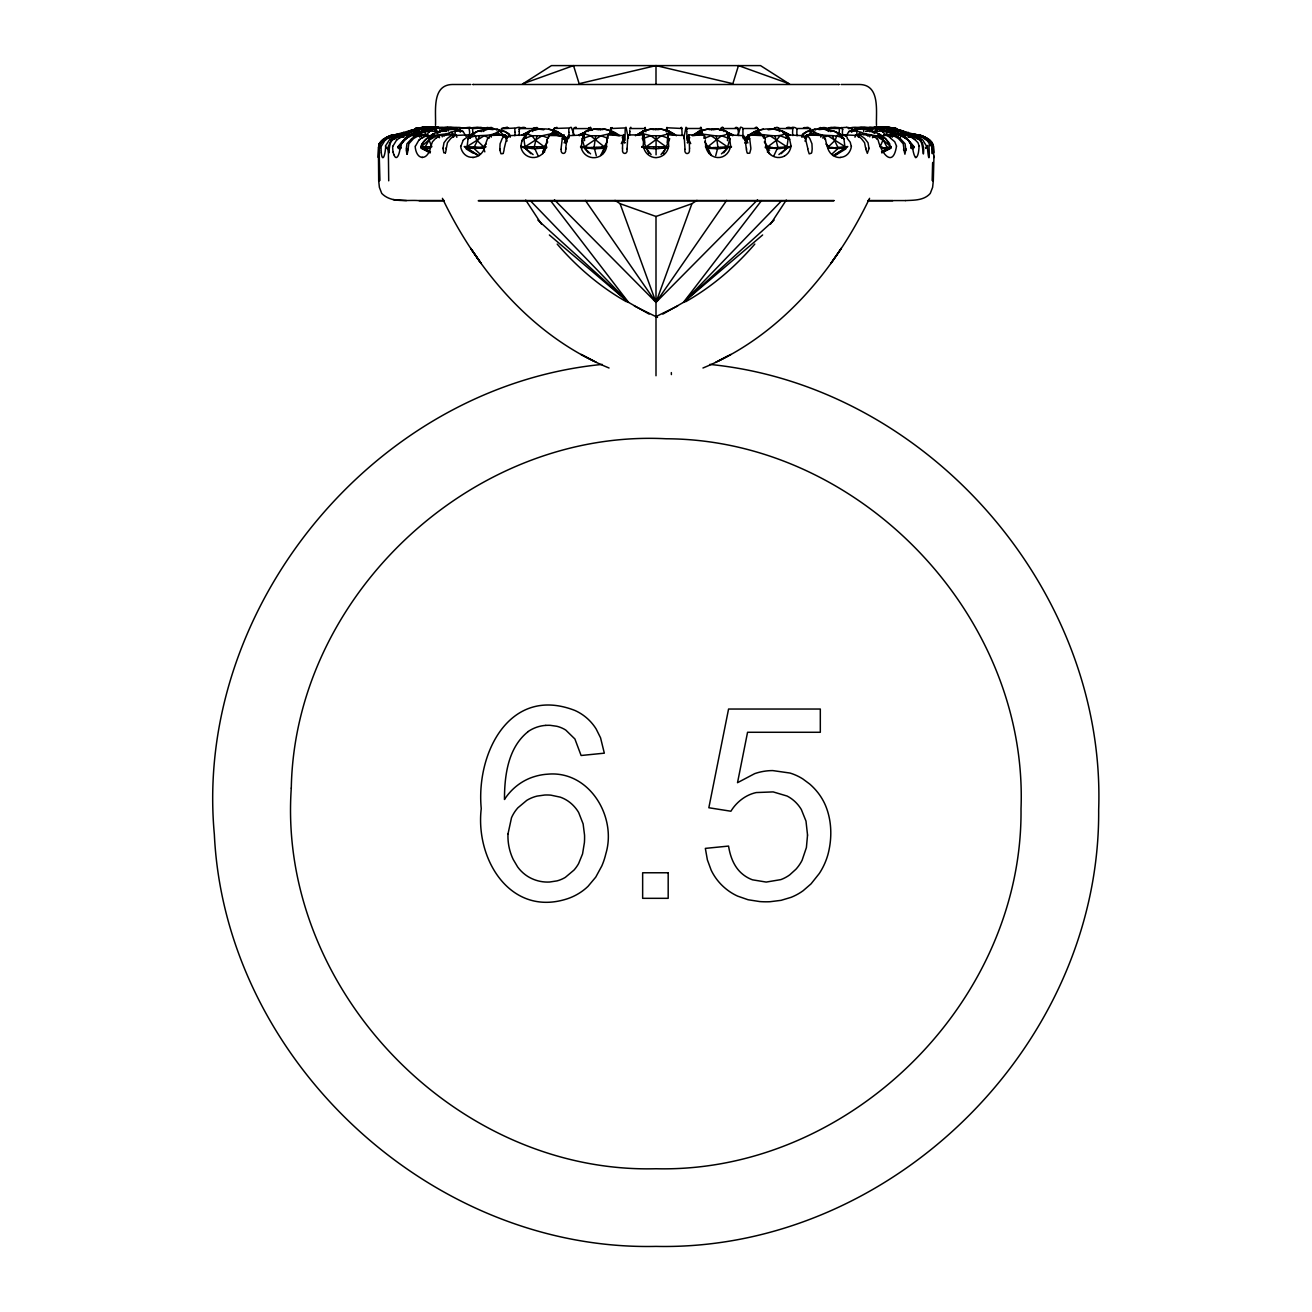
<?xml version="1.0" encoding="UTF-8"?>
<svg xmlns="http://www.w3.org/2000/svg" width="1312" height="1312" viewBox="0 0 1312 1312"><rect width="100%" height="100%" fill="white"/><g stroke="black" fill="none" stroke-linecap="round" stroke-linejoin="round"><path stroke-width="1.5" d="M443.095 147.862L443.981 142.746L447.113 138.695A36.67 25.764 -89.9 0 1 449.967 136.546L450.442 136.218A62.008 43.575 -89.9 0 1 451.672 135.48L452.919 134.775L453.591 137.202M532.754 131.528L532.705 128.609L534.164 127.789M418.298 200.572C406.113 199.736 391.255 203.196 381.743 193.422L379.381 187.321L378.692 180.826L378.381 147.731M643.93 146.796L668.316 146.796L668.316 147.666L656.148 148.781L646.242 148.272L641.748 146.55M648.833 153.504L642.454 138.711L643.29 131.02C654.229 127.231 667.25 128.166 676.402 135.743M648.636 148.174L648.636 147.305M653.622 148.436L653.622 147.567M658.657 148.436L658.673 147.567M663.642 148.174L663.642 147.305M663.282 153.504L669.71 138.711M686.816 131.479L686.996 140.236M688.488 138.793L690.686 143.631L688.21 140.974L689.718 137.563M379.512 149.88L379.299 153.881L379.168 149.896M685.028 149.371A30.963 29.504 80.8 0 1 684.946 148.158L684.339 138.695A37.343 2.755 -89.9 0 0 684.011 136.399A59.975 4.428 -89.9 0 0 683.864 135.513L668.021 134.841L667.136 142.811M388.352 149.306C389.467 162.327 387.712 136.891 395.027 138.695M430.27 152.766L421.496 148.272C418.922 145.222 426.679 138.154 430.943 135.743L446.67 133.791L455.133 135.12L455.182 131.02L457.183 129.052L460.299 130.036C446.654 127.871 430.008 131.61 422.152 143.976M623.512 138.793L621.314 143.631L623.79 140.974L622.282 137.563M686.832 129.298L686.619 127.969A44.788 3.28 89.9 0 0 685.963 127.33L684.175 136.235M932.684 162.442L932.455 180.826L932.684 163.131M644.897 127.74L644.635 131.479M656.066 154.832L656.082 135.743M406.294 148.83L406.95 143.795L411.574 138.695A34.538 31.422 -89.8 0 1 414.444 136.956L415.888 136.218A59.745 54.366 -89.9 0 1 416.97 135.694L419.069 135.612M588.071 131.495L589.006 127.74M680.912 127.871L681.158 127.395A44.756 3.296 -89.9 0 1 681.797 128.002L682.01 132.315A9.774 0.984 89.4 0 0 682.158 135.284M723.076 127.789L723.929 131.495M905.723 150.158L904.919 154.209L904.001 150.191M705.036 137.711A48.298 7.15 -84.4 0 0 704.462 135.267L688.538 134.808L688.423 138.318M828.43 131.462L828.61 128.478L825.953 127.789A56.678 35.408 -76.5 0 0 824.067 127.559A33.604 21.041 -82.9 0 0 820.508 128.1M933.931 157.555L933.308 180.826L932.619 187.321L930.257 193.422C923.976 200.588 913.988 200.162 905.362 200.572M851.176 146.124L850.258 142.221L847.158 138.318M388.368 148.125L389.664 142.746L394.026 138.695M689.505 148.158L689.144 138.695A37.326 2.722 89.9 0 0 688.816 136.382A60.024 4.379 89.9 0 0 688.669 135.513L688.57 134.988M882.697 132.217C880.45 126.854 890.323 129.002 883.124 127.92A44.034 43.05 -89.7 0 0 875.58 127.313M435.502 125.345C436.142 111.717 431.484 84.936 452.312 84.493L470.828 84.493M379.217 148.207L379.824 144.927L379.562 148.617M743.199 129.347L742.559 127.986A44.51 9.266 89.9 0 0 740.444 127.362M727.455 140.663L728.012 134.874L743.74 135.71A40.721 8.495 -89.9 0 1 744.986 138.678M868.872 148.896L867.347 153.373L865.658 148.896M896.506 146.124C892.931 169.199 880.762 152.225 878.171 140.089A19.286 15.154 -81 0 0 877.138 138.941M627.152 148.108L627.644 138.695M688.21 140.974L688.242 139.548M688.439 141.958L688.505 140.466M688.997 137.858L688.456 139.662M688.964 142.319L688.997 141.45M701.018 127.789L701.494 129.347M701.395 131.495L701.477 129.494M708.824 153.504L707.857 146.764L704.872 141.926M710.3 148.174L710.333 147.305L705.413 146.796L707.791 148.272L717.861 148.781L731.44 147.206M712.826 148.223L710.333 147.305M715.368 148.436L715.401 147.567L731.456 146.55M720.354 148.436L720.386 147.567M725.126 148.174L725.159 147.305M723.634 152.848L727.34 148.272L729.8 138.711L726.176 131.02C714.925 127.461 701.674 127.936 692.277 135.743M729.472 147.666L729.505 146.796M735.278 127.871L735.95 127.395A45.92 9.578 -89.9 0 1 737.754 127.986L738.426 132.315A9.774 2.312 89.4 0 0 738.64 135.497M757.696 132.233L757.893 129.15M777.868 127.789L779.312 128.51L779.262 131.512M876.547 132.282L877.023 128.51L872.3 127.74A55.563 52.152 77.2 0 0 869.889 127.412M565.718 148.092L566.997 138.695M655.869 130.036L655.918 129.052M767.504 152.34L767.815 146.764L764.289 141.926M379.266 146.944L381.644 141.762L385.367 138.695A36.949 36.851 88.9 0 1 389.484 136.514M869.889 131.889L870.315 128.51L867.38 127.986A62.271 56.744 -89.8 0 0 862.886 127.428A31.832 29.012 -89.8 0 0 859.13 127.395L856.178 127.871M408.098 148.846L408.819 143.795L413.428 138.695A34.916 31.783 89.8 0 1 416.412 136.907L417.741 136.218A59.712 54.35 89.9 0 1 418.84 135.694L428.106 135.612M810.144 132.168L810.357 129.773M566.735 138.793L564.111 142.877L565.931 141.958L566.735 138.793L563.291 135.644M886.108 131.889L886.551 128.543M894.882 131.889L895.325 128.51L884.731 127.395M378.528 147.698L378.824 144.91M625.004 140.236L625.168 129.248M851.75 132.233L852.21 128.494L848.438 127.74M378.086 157.342L379.02 144.336M704.232 134.923L703.954 138.268M415.527 146.009L418.889 140.089M446.424 147.846L447.425 142.746L450.541 138.695A36.638 25.781 89.9 0 1 453.394 136.546L453.87 136.218A61.91 43.542 89.9 0 1 455.1 135.48L469.614 134.808L470.401 138.252M408.032 150.191L407.179 154.209M863.542 131.38L863.87 128.494L870.315 128.51M748.037 134.906L763.535 135.694M745.265 138.793L747.889 142.877L746.069 141.958L745.265 138.793L748.709 135.644M745.249 140.204L745.478 137.858C757.418 126.624 776.72 126.149 790.054 135.103L785.265 133.791L782.526 131.02L773.424 129.052L768.209 129.79M745.544 140.974L745.61 140.105M745.2 139.662L745.905 137.563M746.069 141.958L746.167 140.466L748.873 138.318L746.167 140.466M745.839 138.416L746.594 137.088M746.872 142.319L746.938 141.45M747.528 136.448L746.544 137.744M747.988 135.53L747.725 138.318M756.942 127.789L757.926 128.724M765.224 147.666L770.259 148.174L770.308 147.305L765.29 146.796M770.259 148.174L790.513 146.55M790.464 147.206L777.737 148.781L775.359 147.567M780.164 148.436L780.23 147.567M784.691 148.174L784.756 147.305M781.165 153.684L786.757 148.272L788.168 138.711L785.265 133.791C772.424 139.794 758.041 129.412 745.478 137.858M788.709 147.666L788.774 146.796M797.171 129.298L795.843 127.936A41.886 17.04 89.9 0 0 792.268 127.33L790.529 128.166M392.928 146.14L396.585 140.105M791.07 146.124L789.726 139.728M398.668 148.436L398.012 146.764L407.606 135.743L431.107 129.052L434.026 129.052L437.962 131.512L429.221 131.02L407.606 135.743L398.012 146.764L399.34 148.781L401.095 148.223M792.891 135.579A9.774 4.198 89.4 0 1 792.579 132.315L792.792 128.51L791.497 127.986A60.27 24.534 -89.9 0 0 789.545 127.428A32.423 13.202 -89.9 0 0 787.823 127.395L786.495 127.871M792.776 128.609L779.312 128.51M406.654 135.103L406.884 132.397L420.07 129.052L424.465 131.512C421.267 131.38 394.994 132.381 396.24 136.907M446.359 148.879L445.522 152.782M786.446 135.677L786.528 134.841L803.026 135.694A59.762 24.338 -89.9 0 1 803.518 136.218L804.174 136.973A34.44 14.022 -89.9 0 1 805.453 138.695L807.88 148.814M786.396 136.169L786.15 138.285M627.07 149.289C628.022 154.816 621.544 154.865 622.544 149.273A30.783 30.438 71.2 0 1 622.544 148.092M565.636 149.273C566.62 154.849 560.208 154.832 561.175 149.289M381.398 146.124L385.121 140.105M730.604 146.124L729.866 139.728M606.882 139.728L606.341 146.124M889.831 131.495L890.29 128.478L885.83 127.789A56.514 55.481 80.5 0 0 882.763 127.428L882.172 127.412A31.357 30.816 -87.9 0 0 877.4 127.428L875.12 127.854M763.076 134.956L762.846 136.842M622.856 138.695L622.478 148.092M668.644 146.124L668.415 138.695M810.406 129.347L808.34 127.74M842.796 129.298L840.779 127.969A69.52 48.872 89.9 0 0 838.614 127.576L834.957 127.362A25.715 18.073 89.9 0 0 834.432 127.395L832.152 127.871M385.351 146.124L389.516 139.728A20.27 19.926 71.2 0 1 390.96 138.711L392.157 137.973A48.56 47.822 57.1 0 1 397.306 135.497L399.028 134.792L399.832 136.891M893.308 130.724C892.176 127.543 898.13 128.674 893.685 128.166M546.054 146.124L546.956 139.728M606.997 138.695L607.062 138.236A44.428 6.478 84.5 0 1 607.554 135.956L607.784 134.956L623.446 135.612M802.173 134.906L802.075 135.612A19.926 8.43 89.6 0 1 801.944 137.366M822.001 135.513L806.618 134.874L806.011 138.318A9.807 4.215 89.5 0 1 804.961 141.122M896.44 129.904L896.621 128.92M400.193 146.124L404.194 139.728A20.27 19.204 77.7 0 1 405.588 138.728M802.649 133.988C814.293 126.198 830.316 127.953 841.812 135.103L839.27 133.791L836.744 135.743L835.252 140.187L828.446 146.764L828.233 148.272L830.742 148.174L825.904 144.074M830.742 148.174L847.782 146.55L833.087 155.62M833.169 148.223L835.596 147.567M828.741 127.871L831.037 127.395A25.666 18.056 -89.9 0 1 831.546 127.362L835.842 127.69A73.013 51.348 -89.9 0 1 837.368 127.969L839.5 128.478L839.155 132.315A9.725 7.068 89.6 0 0 839.565 135.628M835.465 148.436L839.762 148.436L839.877 147.567M839.762 148.436L841.812 147.567M841.714 148.223L843.616 147.305M835.137 154.914L845.026 148.272L843.96 138.711L839.27 133.791L833.924 131.02L830.07 131.512M846.486 147.666L846.601 146.796M895.473 130.2L895.768 128.576M476.846 154.914L466.974 148.272L468.04 138.711C477.47 126.608 497.084 126.247 509.351 133.988M484.866 146.026L487.752 137.99M666.381 130.331L666.758 127.494M872.021 129.347L877.023 128.51M865.576 147.862L864.592 142.746L861.459 138.695A36.67 25.797 -89.9 0 0 858.606 136.53L858.13 136.218A62.156 43.722 -89.9 0 0 856.9 135.464L842.402 134.775L841.615 138.252M623.43 134.939L623.266 135.89A39.524 2.936 -89.9 0 0 622.856 138.629M643.798 134.89L628.235 134.939L628.054 135.89A39.639 2.985 89.9 0 0 627.644 138.662M595.697 135.743L594.074 147.288L596.304 155.685M890.176 129.035L884.091 127.92A43.952 42.984 89.7 0 0 874.612 127.362A30.143 29.471 86.2 0 0 870.233 127.461L868.134 127.854M895.752 128.674L895.62 129.298A19.992 19.959 85.5 0 0 895.325 131.479M603.176 153.504L604.143 146.764L607.128 141.926M887.732 128.494L887.404 129.298A19.992 19.631 88.7 0 0 887.158 130.626M666.332 130.577L666.07 131.708M881.73 152.766L890.504 148.272C893.603 144.533 884.764 149.502 882.041 147.305L881.844 148.174L886.732 148.781L890.504 148.272L890.946 146.911M885.338 148.436L885.534 147.567M888.076 148.436L888.273 147.567M889.979 148.174L890.176 147.305M890.946 147.666L891.242 146.55M821 136.005L820.722 137.12M855.637 134.759L854.965 137.202M582.085 140.105L581.478 146.14M907.625 135.103L908.33 132.397M910.741 146.796L911.889 146.911L911.135 145.288M911.922 148.436L913.988 146.764L904.394 135.743L880.893 129.052L877.974 129.052L874.038 131.512L882.779 131.02L904.394 135.743L913.988 146.764L912.66 148.781L910.905 148.223M913.332 148.436L912.102 146.042M912.66 148.781L913.054 147.288L908.33 140.187L902.935 135.743M913.316 147.666L913.988 146.764M913.595 148.272L914.038 147.305M542.873 153.668L544.185 146.764L547.711 141.926M925.96 147.567L925.731 148.436L925.796 147.288M882.205 139.482L884.14 134.841L893.177 135.694A59.663 54.366 -89.9 0 1 894.276 136.218L895.62 136.907A34.883 31.783 -89.8 0 1 898.589 138.695L903.214 143.795L903.919 148.846M737.967 134.808L740.444 127.494M891.307 134.923L891.094 135.612A21.271 19.532 89.1 0 1 890.536 137.235M562.274 138.695L561.126 148.108A30.635 30.586 29.5 0 0 561.192 149.289M715.696 155.685L717.926 147.288L716.303 135.743M858.376 137.202L859.048 134.759L860.311 135.464A62.041 43.608 89.9 0 1 861.541 136.218L862.033 136.53A36.654 25.764 89.9 0 1 864.887 138.678L868.019 142.746L868.888 147.846M720.091 130.331L721.469 127.494M917.072 138.662A42.591 41.656 -89.7 0 0 910.758 135.546L908.822 135.612A19.975 19.614 88.2 0 1 908.216 137.219M909.167 137.202L910.085 134.824L915.022 135.694A46.576 45.854 -55.7 0 1 919.827 138.039L920.876 138.695A19.762 19.45 -64.1 0 1 922.812 140.072L926.485 146.124M922.582 136.35A60.204 59.991 75.4 0 0 920.532 135.48L916.58 134.726L915.76 136.907M910.036 134.972L911.758 135.497M918.302 134.874L919.679 135.284L918.941 136.874M919.138 135.038L920.089 135.3L919.122 135.202M537.002 135.743L534.148 147.288L538.084 155.685M912.922 134.939L912.168 136.891M916.465 135.054L895.998 129.052L903.246 131.02L906.166 133.742M869.708 136.842L870.381 134.792L863.066 134.775M919.581 135.218L921.746 135.694A46.002 45.756 0.5 0 1 926.813 138.154L927.83 138.695A17.187 17.122 88.3 0 1 931.323 141.532A11.332 11.316 -65.1 0 1 931.897 142.221L932.258 142.729M697 200.375L691.932 203.672L656 302.35L554.451 199.867M918.023 135.612L918.039 135.612A19.992 19.959 84 0 1 917.744 136.432M918.466 135.612L917.81 137.202M898.113 136.907L898.884 134.874L900.819 135.694A45.92 43.755 -63.7 0 1 905.608 138.137L906.412 138.695M892.357 137.202L893.177 134.89L895.03 135.71A59.729 54.415 89.9 0 1 896.112 136.218L897.572 136.956A34.506 31.422 89.8 0 1 900.442 138.695L905.067 143.795L905.723 148.814M416.15 135.103L417.282 132.397M588.366 152.848L584.66 148.272L582.2 138.711L585.824 131.02C597.075 127.461 610.326 127.936 619.723 135.743M522.061 140.105L520.88 146.124M378.873 144.336L382.694 139.728A20.27 20.221 24.8 0 1 384.17 138.695L385.088 138.219A46.018 45.772 -0.4 0 1 390.254 135.726L393.075 134.775M583.578 135.89L584.004 134.939L568.227 135.694A40.803 8.561 89.9 0 0 566.981 138.662M904.542 137.547L905.592 134.808L907.264 135.497A48.068 45.953 63.2 0 1 912.578 137.94M398.29 148.223L401.259 146.796M503.3 153.242L504.054 150.093A26.88 22.271 -85.3 0 0 504.136 148.797L506.596 138.695A34.391 13.973 89.9 0 1 507.859 136.973L508.515 136.218A59.844 24.305 89.9 0 1 509.007 135.694L525.44 134.857L525.817 138.301M869.577 198.309C834.76 270.895 778.82 336.971 702.953 368M421.054 146.911L421.496 148.272L430.008 152.618M600.634 155.472L604.209 148.272L606.587 146.796L589.186 147.567L580.544 146.55M548.514 135.513L564.012 135.612M379.119 143.779L380.89 141.319M563.963 134.956L563.52 135.694A40.934 8.561 -89.9 0 0 562.274 138.646M773.916 155.685L777.852 147.288L774.998 135.743M586.234 131.512L578.641 135.103L584.266 133.791L590.515 135.743L600.88 135.743L609.309 133.791L610.867 131.02L618.706 135.644L615.312 135.202M773.162 129.33L774.998 127.494M379.922 143.795L384.99 138.695A36.096 35.998 -89 0 1 388.811 136.645M380.677 143.795L382.054 141.762M530.835 153.684L525.243 148.272L523.832 138.711L529.474 131.02C540.052 128.068 552.746 127.346 561.766 134.611M846.027 136.268L848.88 131.512C862.624 125.23 881.484 131.725 889.848 143.976M386.056 147.567L386.269 148.436L386.204 147.288M610.588 131.495L611.08 127.69M901.426 132.397L899.72 135.103L896.408 131.02L890.405 129.052L887.535 131.512C889.47 127.051 925.075 140.548 913.25 133.791L909.364 134.677M786.282 200.08L770.521 224.106M409.065 135.743L397.962 147.305M479.716 135.743L474.157 147.288L474.37 148.781L480.176 154.16M726.684 200.359L656 302.35L585.316 200.359M496.379 130.036L497.084 129.052L499.61 131.02L506.76 138.334L496.936 132.397C488.031 137.826 476.83 133.184 468.04 138.711M899.31 138.711L901.475 135.743L908.33 140.187M445.375 153.012L443.817 152.782L443.112 148.896M662.872 314.093L683.503 302.35L761.485 200.638M380.923 142.746L382.546 140.86M463.251 140.105L460.938 146.124M524.767 135.694L525.44 134.857M661.002 154.57L666.02 148.272M725.766 131.512L733.359 135.103L727.734 133.791C717.205 139.4 705.938 131.823 695.262 135.12L701.133 131.02L707.365 129.052L710.087 129.708M503.07 153.602L500.971 153.75L499.938 150.158M754.81 244.081C735.13 266.959 711.858 286.902 685.536 301.776M887.65 132.397L885.108 135.103L881.123 136.022M478.913 155.62L464.218 146.55L481.127 147.305L483.554 146.764L486.096 144.074M762.633 234.963L683.503 302.35L781.722 200.638M877.794 135.12L879.073 133.791L885.764 138.711L890.848 146.764L878.22 135.743M523.832 138.711L531.95 135.743L542.053 135.743L551.138 133.791L553.877 131.02L557.19 131.512L566.522 137.858L566.751 140.204M757.549 199.867L656 302.35L620.068 203.672L615 200.375M816.999 129.33L820.476 127.494M505.53 135.612L504.579 135.694A59.811 24.256 -89.9 0 0 504.07 136.218L503.464 136.924A34.768 14.088 -89.9 0 0 502.152 138.678L500.085 143.795L499.856 148.83M721.436 153.865L727.34 148.272M405.834 133.742L408.754 131.02L415.953 129.052L391.484 135.743L398.75 133.791L402.636 134.677M433.78 135.743L421.152 146.764L431.878 146.764L429.057 140.187L432.927 133.791L434.206 135.12M397.388 135.743L391.058 140.187L398.602 133.791L402.44 134.677M831.824 154.16L837.63 148.781L837.843 147.288L832.284 135.743M381.464 140.892L382.366 140.105A19.713 19.664 10 0 1 384.334 138.711M490.032 135.497L505.432 134.857M683.503 302.35L774.113 220.121M711.465 130.036L712.547 129.052M382.924 140.86L385.728 138.695M443.833 136.251C448.835 131.446 456.494 130.446 463.12 131.512L465.973 136.268M574.049 134.824L571.343 127.395A45.658 9.545 -89.9 0 0 569.539 127.969L554.074 128.494L554.336 133.004M802.354 135.316L806.929 131.512L812.39 131.02L814.916 129.052L815.621 130.036M554.074 128.494L555.074 127.789M391.058 140.187L396.634 135.743M435.699 138.318L432.484 141.762L430.877 146.124A13.94 7.478 -85.1 0 1 422.546 157.276M778.902 154.57L786.757 148.272M528.162 731.588C508.006 747.578 504.48 775.425 504.464 799.5C511.434 788.594 522.225 780.181 534.689 776.524A55.465 55.465 0 0 1 547.727 774.178C589.104 770.308 617.05 816.523 605.865 853.669A72.029 72.029 0 0 1 601.847 865.887L595.763 877.105L588.022 886.354A53.694 53.694 0 0 1 578.641 893.554A55.334 55.334 0 0 1 567.932 898.589C510.827 917.678 475.157 859.737 481.242 808.602C475.846 752.645 510.188 685.11 575.033 710.514A48.216 48.216 0 0 1 596.189 729.046L600.552 737.803L604.324 753.17L581.101 755.499L574.902 738.984L565.751 730.062A30.225 30.225 0 0 0 556.895 726.29L550.286 725.339A39.18 39.18 0 0 0 545.759 725.405M407.966 134.086L411.902 131.02L417.052 131.315M398.012 146.764L400.865 145.288M383.481 140.04L384.432 139.318M767.815 146.764L776.524 140.187L780.05 135.743L788.168 138.711M416.757 135.759L419.479 133.791L430.877 136.022M420.217 139.023L421.759 137.973M707.857 146.764L721.485 135.743L729.8 138.711M401.292 136.743L405.556 133.791L410.59 134.775M417.659 134.086L422.152 131.02L427.089 131.315M872.447 137.711L875.383 135.743L881.057 135.743L887.076 147.288L886.732 148.781L881.533 151.798M750.234 134.611L754.81 131.512L763.338 129.052M405.096 138.711L412.411 133.791M405.572 138.695L406.408 138.154A45.936 43.755 66.6 0 1 411.181 135.71L418.84 134.923M398.897 135.759L406.884 132.397M646.242 146.764L661.314 135.743L668.71 133.791L675.27 135.12L668.644 131.02L668.71 133.791M468.564 135.497L469.647 134.906M466.744 146.764L484.161 135.743L489.442 137.973M403.67 140.187L410.525 135.743M860.508 129.052L851.701 130.036L854.817 129.052L856.818 131.02L856.851 135.103L861.066 132.397M584.594 146.764L600.88 135.743L607.472 138.121M522.34 84.181L551.483 65.6L760.517 65.6L789.66 84.181M521.487 146.55L525.144 146.764L542.053 135.743L548.465 138.121M668.021 138.121L661.314 135.743L650.834 135.743L643.356 133.791L636.714 135.12L643.29 131.02L635.434 135.743M835.531 155.21L845.863 148.896M387.909 138.416L388.516 138.055A50.791 49.971 -56 0 1 394.059 135.3L401.866 133.791L405.047 134.677M525.718 134.693L529.212 132.578M579.248 135.743L584.496 132.578M399.356 138.17L398.504 138.695A19.778 19.106 -68.1 0 0 396.65 140.171M803.42 128.002L804.633 127.494M882.008 151.667L888.814 147.764M437.109 133.48L441.439 131.02L446.621 131.397M546.71 146.796L544.185 146.764L535.476 140.187L531.95 135.743L526.735 133.791L521.946 135.12L529.474 131.02L538.576 129.052L543.791 129.79M475.403 132.397L470.172 135.12L478.076 131.02L481.93 131.512M496.936 132.397L499.61 131.02L505.071 131.512L509.646 135.316M718.5 360.882L728.127 355.896M715.63 362.325L730.948 354.437M881.992 152.618L890.504 148.272M452.919 134.775L440.553 135.284A48.888 39.491 72.3 0 0 435.961 138.334M677.615 306.008L656 316.569L656 375.757M388.811 136.628L389.779 136.35A60.303 60.155 89.1 0 1 391.862 135.464M426.384 135.513L427.909 134.939M843.96 138.711C835.17 133.184 823.969 137.826 815.064 132.397L803.206 136.76M501.528 128.756L516.059 127.986A62.369 25.289 -89.9 0 1 518.043 127.428A31.947 12.956 -89.9 0 1 519.716 127.395L521.454 128.166M519.29 129.347L520.503 127.986M521.963 135.103L528.113 132.397M400.865 135.694L405.949 134.841M578.641 135.103L585.054 132.397M822.558 137.973L827.839 135.743L845.256 146.764M391.238 135.694L392.075 135.53M389.418 136.35A60.204 60.04 -89.2 0 1 391.468 135.48L395.47 134.841L393.403 135.694A46.51 45.805 -56.8 0 0 388.5 138.039L387.073 138.695A19.762 19.516 -60.5 0 0 385.154 140.138M759.484 132.397L752.94 135.103L758.123 131.02L760.862 133.791M636.73 135.103L643.323 132.397M391.648 135.53L392.468 135.366M695.278 135.103L701.904 132.397L702.691 133.791M434.026 129.052L429.221 131.02L426.908 135.103L424.35 132.397M391.058 135.366L393.026 134.89M501.496 128.543L503.66 127.74M483.488 130.905L488.162 129.052L493.082 129.642M392.583 135.677L393.239 134.775M393.698 134.759L391.911 135.3L395.338 134.726M763.535 138.121L769.947 135.743L786.856 146.764M523.094 83.689L573.524 65.6L579.15 83.689L656 65.6L732.85 83.689L738.476 65.6L788.906 83.689M704.528 138.121L711.12 135.743L727.406 146.764M582.2 138.711L590.515 135.743L604.143 146.764M620.068 203.672L656 216.464L691.932 203.672M642.454 138.711L650.834 135.743L666.02 146.764M421.595 129.052L415.592 131.02L412.28 135.103L410.574 132.397M589.449 130.528L594.27 129.052L598.977 129.79M472.828 132.315L472.5 128.592L486.326 127.74A55.596 34.702 79.2 0 1 487.867 127.444L488.064 127.461M642.29 131.512L650.67 129.052L654.147 129.708M840.303 127.854L841.992 127.494M906.953 134.677L910.134 133.791L916.137 135.743L920.942 140.187L914.612 135.743M472.484 128.543L474.632 127.969A73.095 51.414 89.9 0 1 476.174 127.69L480.454 127.362A25.732 18.089 89.9 0 1 480.996 127.395L484.013 128.166M460.233 132.233L459.758 128.478L471.205 127.969A69.454 48.839 -89.9 0 1 473.37 127.576L477.027 127.362A25.666 18.04 -89.9 0 1 477.552 127.395L479.831 127.871M429.959 147.305L430.156 148.174L425.268 148.781L421.496 148.272M521.536 147.206L534.263 148.781L546.776 147.666M601.913 129.708L604.635 129.052L610.867 131.02L616.738 135.103L609.309 133.791M862.394 127.854L864.428 127.494A32.784 30.832 -78.7 0 1 869.577 127.477L869.889 127.477M909.56 134.677L913.398 133.791L920.516 135.743L913.25 133.791M459.872 128.478L463.136 127.789M857.999 127.871L860.967 127.395A44.559 40.59 89.9 0 1 869.2 128.084M878.302 127.854L879.22 127.74M895.161 128.232L891.684 127.74A55.924 55.826 49.7 0 0 889.175 127.461L888.306 127.412A31.865 31.767 -34.5 0 0 883.337 127.494L881.188 127.854A17.302 17.236 -31.5 0 1 884.731 127.461M525.144 146.764L544.185 146.764M871.545 127.871L875.744 127.461A56.76 55.432 -72.3 0 1 878.728 127.756L883.124 128.494M872.513 127.871L874.612 127.494M879.86 127.871L882.73 127.494A57.564 56.432 73.7 0 1 886.436 127.904M880.221 127.871L881.648 127.641M442.013 131.479A19.975 18.024 89.4 0 0 441.75 129.363L452.82 127.69A55.793 49.512 70.9 0 1 454.329 127.477L456.002 127.395M435.469 132.282L434.994 128.625L442.751 127.986A60.188 54.776 -89.8 0 1 447.146 127.428A32.341 29.422 -89.8 0 1 451 127.395L453.952 127.871M441.701 128.56L444.604 127.986M901.41 134.775L906.444 133.791L910.708 136.743M434.994 128.625L439.7 127.74A55.563 51.988 -74 0 1 442.111 127.526L442.406 127.444A32.767 30.865 -84.6 0 1 447.572 127.412M878.827 127.74L879.762 127.641M422.169 128.478L427.942 127.92A45.428 44.395 -89.7 0 1 436.338 127.313L439.52 127.871M425.826 131.479A19.992 19.45 88.9 0 0 425.547 129.363L428.942 127.92A45.149 44.149 89.7 0 1 436.371 127.313M425.449 128.56L433.272 127.789A56.744 55.416 72.3 0 1 436.256 127.428L437.814 127.379M657.64 129.708L661.166 129.052L669.53 131.512M417.085 131.479A19.992 19.893 87.3 0 0 416.806 129.363L420.316 127.74A55.908 55.809 -49.9 0 1 422.825 127.461L423.694 127.412A31.849 31.767 34.6 0 1 428.663 127.494M417.052 128.314L419.561 127.969A44.149 44.034 -89 0 1 428.171 127.33L430.008 127.494M429.582 127.362A43.821 43.69 -89.1 0 0 419.938 128.002L417.068 128.445M418.315 128.166L415.478 128.494L418.528 127.986M696.688 135.202L693.294 135.644L698.82 131.512L701.133 131.02L701.904 132.397M484.817 151.864L483.767 148.272L466.974 148.272M851.701 130.036L857.671 129.052M418.528 128.117L419.414 128.051M856.867 135.12L865.33 133.791L875.383 135.743L882.943 140.187L880.122 146.764L882.041 147.305M417.954 128.051L415.297 128.494L415.674 130.692M713.023 129.79L717.73 129.052L722.551 130.528M879.368 127.641L880.286 127.559M817.737 133.791L809.061 135.12L805.224 138.318L812.39 131.02L815.064 132.397M418.397 127.969L420.332 127.92A45.313 45.198 89.1 0 1 428.909 127.33M879.434 129.052L876.022 129.544L880.893 129.052M604.209 148.272L594.139 148.781L580.56 147.206M879.893 127.559L880.828 127.494A31.39 31.144 61.4 0 1 885.748 127.461L886.043 127.461A56.629 56.252 -63.4 0 1 889.126 127.805L890.848 127.969M888.044 129.544C897.047 129.101 906.969 131.84 914.579 136.743M818.918 129.642L823.838 129.052L828.512 130.905M602.175 364.408C375.068 386.614 193.307 607.308 214.348 834.432C224.992 1059.637 430.598 1251.418 656 1246.4C891.192 1251.451 1100.456 1045.074 1098.669 809.832C1106.278 590.761 928.043 386.187 709.808 364.408M881.992 127.494L883.829 127.395A44.149 44.001 75.4 0 1 892.39 127.986L894.702 128.445M865.379 131.397L870.561 131.02L874.891 133.48M416.658 128.51L422.874 127.789A56.613 56.236 63.3 0 1 425.974 127.477L426.548 127.428M848.88 131.512L856.818 131.02L865.33 133.791L868.167 136.251M423.694 127.412L422.825 127.477A56.875 56.711 -39.4 0 0 419.758 127.822M425.957 127.428L426.252 127.412A31.39 31.16 -61.5 0 1 431.172 127.494L432.107 127.559M884.911 131.315L889.848 131.02L894.341 134.086M894.948 131.315L900.098 131.02L904.034 134.086M896.194 131.413L903.246 131.02M898.753 134.874L893.374 134.89M425.957 127.395A58.761 58.4 74.9 0 0 421.546 127.904L416.232 128.527L416.691 131.889M911.086 147.567L912.152 147.567M629.94 128.543L644.717 128.527M906.067 134.808L909.101 134.824M712.859 147.567L715.401 147.567M473.435 84.493L838.565 84.493M841.09 84.493L859.688 84.493C880.516 84.936 875.858 111.717 876.498 125.345M473.534 84.493L472.681 84.493M838.466 84.493L839.319 84.493M532.705 128.609L519.224 128.56M610.457 128.56L625.447 127.92A45.904 3.411 -89.9 0 1 626.086 127.33L627.89 136.136M667.119 127.477A56.842 2.673 -86.7 0 0 666.972 127.756L682.06 128.494M686.848 128.494L701.526 128.494M738.525 128.527L723.912 128.527M743.232 128.527L757.942 128.51M797.22 128.51L810.521 128.494M828.61 128.478L839.5 128.478M451.492 129.052L457.183 129.052L463.12 131.512M891.93 129.052L890.405 129.052M418.676 200.523L444.325 200.523M478.601 200.523L834.071 200.523M867.954 200.523L893.193 200.523M893.849 200.572L905.477 200.572M444.309 200.818L419.25 200.802M478.24 200.818L833.76 200.818M867.691 200.818L892.832 200.802M852.078 128.494L848.208 128.478L852.078 127.494A30.11 26.896 89.8 0 1 855.982 127.313L857.638 127.51A57.121 50.61 -68.5 0 1 859.557 127.805L863.87 128.494M588.071 128.56L573.475 128.625L574.262 127.92A44.477 9.332 89.9 0 1 576.296 127.346M399.34 148.781L398.946 147.288L400.914 147.567M472.73 133.791L475.256 135.743L476.748 140.187L483.554 146.764L486.112 146.796M917.383 134.874L916.53 134.857L918.597 135.694A46.494 45.789 56.9 0 1 923.5 138.039L924.534 138.695M401.784 134.841L399.488 134.792M896.555 128.494L895.325 128.281M874.432 127.379L874.694 127.395A45.149 44.149 -89.7 0 1 883.107 127.986M408.754 131.02L415.806 131.413M843.485 148.174L845.026 148.272M882.746 127.461L882.172 127.428A31.914 31.324 -72.3 0 0 877.236 127.51M393.108 199.604L406.49 200.572M772.784 148.223L775.294 148.436M846.486 127.477L846.24 127.461A33.03 25.322 -82.1 0 0 841.992 127.772M770.308 147.305L772.834 147.567M830.857 147.305L833.251 147.567M431.107 129.052L436.076 129.642L432.566 129.052M420.07 129.052L423.956 129.544M447.556 127.494L449.59 127.854M438.421 127.494L440.52 127.871M494.263 133.791L508.794 136.76M431.714 127.559L432.632 127.641M429.057 127.559L431.779 127.871M892.586 128.051L893.472 128.117M890.963 128.051L893.669 128.51L890.504 127.986A58.745 58.4 -74.8 0 0 886.043 127.395M469.926 127.494L471.598 127.854M454.329 129.052L460.299 130.036M869.216 127.986L872.168 128.527M551.138 133.791L566.522 137.858M895.604 128.297L891.668 127.92A45.33 45.198 -89.1 0 0 883.091 127.33M894.882 128.445L892.127 127.986A43.821 43.69 89.1 0 0 882.418 127.362M432.238 127.641L433.173 127.74M436.355 127.74L434.6 127.494A31.34 30.799 87.9 0 0 429.828 127.412L428.516 127.494A31.39 31.357 76.6 0 0 423.694 127.395M435.666 127.641L436.716 127.854M641.748 147.206L643.93 147.666M432.14 127.871L429.254 127.494A56.531 55.498 -80.4 0 0 426.17 127.756L421.71 128.478L422.169 131.495M432.78 127.74L433.698 127.854M455.789 127.871L452.837 127.395A43.985 40.032 89.9 0 0 444.62 128.084M443.948 127.854L441.832 127.494A29.569 28.831 -70.9 0 0 437.814 127.428M507.334 127.494L508.548 128.002M462.3 128.002L459.922 127.494A30.176 26.83 -77.9 0 0 456.002 127.526M911.889 146.911L912.742 147.206M548.662 129.052L553.877 131.02L559.076 135.103L552.516 132.397M916.58 134.726L917.957 135.267A50.791 49.987 55.9 0 1 921.893 137.022M877.974 129.052L882.779 131.02L885.092 135.103L892.521 133.791L895.243 135.759M919.532 135.366L920.352 135.53M610.096 132.397L616.722 135.103M668.677 132.397L675.254 135.103M921.418 135.497L925.452 137.35A34.522 34.342 -0.9 0 1 926.83 138.088M919.925 135.53L920.762 135.694M726.946 132.397L733.359 135.103M884.14 134.841L885.633 135.513M783.887 132.397L790.037 135.103M442.423 198.325C477.24 270.879 533.18 336.971 609.047 368M923.172 136.628L922.205 136.35A60.303 60.106 76.8 0 0 920.122 135.464M566.8 139.662L564.472 136.448M870.561 134.89L872.513 135.89A43.476 35.326 -69.1 0 1 876.219 138.121L877.088 139.023M634.385 306.008L657.525 317.406M525.489 127.871L524.177 127.395A44.657 18.122 89.9 0 0 520.503 128.084M596.37 362.325L581.052 354.437L593.5 360.882M836.597 132.397L841.812 135.103M549.367 234.963L628.497 302.35L649.128 314.093M423.186 147.764L429.992 151.667M912.529 138.055L913.578 138.695M430.467 151.798L425.268 148.781L424.924 147.288L429.057 140.187L436.617 135.743L439.553 137.711M626.464 301.776C600.142 286.902 576.87 266.959 557.19 244.081M782.788 132.578L786.282 134.693M727.504 132.578L732.752 135.743M466.137 148.896L473.025 153.11M927.387 138.514L927.682 138.695A19.713 19.664 -9.9 0 1 929.618 140.105L933.176 144.91L933.931 157.538L933.914 156.062M890.29 137.99L894.718 141.729L896.506 146.026M623.544 139.662L623.003 137.858M450.934 132.397L455.133 135.103M926.256 138.695L930.7 142.746L932.045 148.125M899.589 133.791L906.904 138.711M918.023 138.695L922.385 142.746L923.681 148.125M917.055 138.695C923.943 135.48 922.959 165.132 923.714 149.322M590.548 127.494L591.925 130.331M406.917 154.144L406.294 150.158M926.092 139.777L926.616 140.204A14.088 14.071 -65.1 0 1 928.437 141.958M565.833 140.466L563.127 138.334L565.833 140.466L565.931 141.958M915.366 135.743L920.942 140.187M915.038 139.728L917.957 142.713L919.154 146.124M525.243 148.272L533.098 154.57M932.504 149.552A30.471 4.264 87.2 0 0 932.455 148.24L931.126 142.746L926.682 138.695A36.949 36.834 77 0 0 922.5 136.514M928.568 140.04L929.486 140.86M599.453 129.052L600.535 130.036M537.887 220.121L628.497 302.35L550.515 200.638M908.248 140.105L911.791 146.124M584.66 148.272L590.564 153.865M806.618 134.874L807.454 135.694A59.762 24.288 89.9 0 1 807.946 136.218L808.569 136.924A34.784 14.137 89.9 0 1 809.881 138.695L811.948 143.795L812.177 148.83A26.437 25.797 78.6 0 1 812.062 150.027A17.122 16.285 83.7 0 1 811.948 151.028L811.833 152.028A5.068 4.707 87.4 0 1 811.439 153.176L809.192 153.865L807.995 150.142A27.142 22.501 85.4 0 1 807.7 148.814M495.018 129.33L491.541 127.494A33.128 20.615 -83.6 0 0 488.097 127.969M530.278 200.638L628.497 302.35M644.848 142.811L643.93 134.89L643.257 145.484M928.404 141.975L930.175 145.73M646.242 148.272L651.113 154.57M824.248 137.973L824.953 139.023M471.894 250.067L481.176 263.499L470.664 248.28L479.88 261.662M541.479 224.106L525.718 200.08M931.077 142.746L931.7 143.795M538.888 129.33L537.034 127.494A33.292 10.988 -86.1 0 0 535.181 128.215M748.119 135.054L748.463 135.71A40.738 8.479 89.9 0 1 749.693 138.678M612.196 127.854L612.015 127.559A31.439 3.395 89.1 0 0 611.474 128.51M707.791 148.272L711.366 155.472M825.527 140.089L827.15 146.009M645.209 127.395L645.488 129.38M407.458 137.547L406.458 134.939L404.785 135.513A47.855 45.592 -61.3 0 0 399.504 138.154M403.834 137.202L402.915 134.841M894.718 132.397L895.85 135.103M421.529 137.202L420.726 134.972M413.887 136.907L413.149 134.972M428.745 137.498L428.22 136.005M402.882 137.186A19.975 19.45 88.5 0 1 402.243 135.595L402.194 135.612M442.292 136.842L441.619 134.759M402.128 135.415L399.865 135.677A41.115 40.18 -89.7 0 0 394.01 138.662M749.693 138.695L750.841 148.092A30.635 30.602 9.7 0 1 750.776 149.273L749.742 153.176L747.512 153.307A2.903 2.821 85.2 0 1 747.036 152.569L746.364 149.666M744.986 138.695L746.249 148.092M584.562 140.663L584.053 135.94M767.7 148.272L769.127 153.668M399.898 146.042L400.111 146.911M399.848 147.567L400.078 148.436M398.454 146.796L398.684 147.666M456.543 135.612L456.33 134.792M403.67 132.397L404.375 135.103M645.947 131.676L645.668 130.544M491.328 137.104L491.049 135.972M426.466 147.567L426.662 148.436M423.727 147.567L423.924 148.436M421.824 147.305L422.021 148.174M420.758 146.55L421.054 147.666M424.448 128.494L424.809 130.626M416.281 128.789L416.38 129.347A19.992 19.959 -85.5 0 1 416.593 130.626M765.06 140.105L765.88 146.124M428.893 128.494L429.319 132.217M439.832 128.51L440.258 131.889M418.479 129.232L418.708 130.724M510.237 137.202L509.86 134.956M932.127 144.927L932.324 146.124M932.684 146.124L931.454 142.746L926.994 138.695A36.08 35.965 75.3 0 0 923.172 136.645M448.13 128.494L448.261 129.347M469.073 128.478L469.188 129.347A20.041 14.383 -89.6 0 1 469.548 131.462A10.086 7.036 -89.9 0 1 469.237 135.743M483.554 146.764L483.767 148.272M481.127 147.305L481.258 148.174M476.404 147.567L476.535 148.436M472.123 147.567L472.238 148.436M468.384 147.305L468.515 148.174M465.399 146.796L465.514 147.666M699.493 131.741L699.378 130.593M549.121 136.842L548.875 134.841M501.66 129.757L501.824 131.364M448.327 129.773L448.442 130.987M483.374 128.494L483.554 131.462M668.021 134.939L668.398 138.449M568.85 137.202L568.67 134.972M684.897 149.371C683.913 154.964 690.44 154.964 689.44 149.371A30.98 30.701 -69.2 0 0 689.571 148.158M705.233 140.105L705.708 146.124A13.35 12.972 73.1 0 0 709.907 154.176L710.202 154.521A12.398 12.218 78.4 0 0 722.633 156.751A12.94 12.792 83.1 0 0 730.44 146.173M608.063 138.285L607.784 134.956M905.116 132.397L905.346 135.103M514.78 128.494L514.976 132.315M566.095 137.563L566.161 138.416M566.39 140.105L566.456 140.974M565.062 141.45L565.128 142.319M541.692 147.305L541.741 148.174M536.641 147.567L536.706 148.436M531.77 147.567L531.836 148.436M527.244 147.305L527.309 148.174M523.226 146.796L523.291 147.666M933.537 146.206L933.816 152.487M544.3 148.272L544.496 152.34M628.35 138.318L628.235 134.939M623.758 139.548L623.79 140.974M623.495 140.466L623.561 141.958M623.003 141.45L623.036 142.319M601.667 147.305L601.7 148.174M596.599 147.567L596.632 148.436M591.614 147.567L591.646 148.436M586.841 147.305L586.874 148.174M582.495 146.796L582.528 147.666M568.785 128.888L568.867 132.315M932.094 149.322L932.34 153.783L932.488 149.338M667.349 131.479L667.283 128.609M671.334 372.575L671.383 374.592M379.152 151.454L379.594 180.826L379.168 146.124M388.303 146.124L388.713 180.826M656 65.6L656 83.689M656 216.464L656 316.044M433.222 127.822A56.4 54.989 65.8 0 1 436.256 127.51M385.974 139.695A20.287 20.106 -64.5 0 1 386.466 139.334M426.548 127.412A31.947 31.767 -87.4 0 1 431.566 127.444M434.764 127.51A31.931 31.324 72.3 0 0 429.828 127.461L429.237 127.461A57.564 56.432 -73.7 0 0 425.564 127.904M385.154 138.055A48.036 47.806 0.8 0 1 390.582 135.513M381.3 152.635A13.645 3.05 -86 0 1 381.12 146.518M385.712 146.567A12.923 2.329 -87.2 0 1 383.514 157.243A12.923 2.329 -87.2 0 1 381.284 152.897M393.124 152.225A13.268 4.412 -85.9 0 1 392.682 146.239M393.813 154.718A13.169 3.854 -87 0 1 393.206 152.094M400.291 146.288A13.333 3.739 -87.8 0 1 397.536 156.686A13.333 3.739 -87.8 0 1 393.895 154.439M421.857 138.236A47.56 39.065 -67.4 0 1 426.449 135.792M418.954 140.171A19.286 16.859 -77.8 0 1 420.266 139.105M421.972 157.292A14.022 7.724 -85.3 0 1 415.166 146.255M422.53 157.555A15.662 8.413 -85.5 0 1 421.956 157.522M463.136 128.1A56.383 42.181 -73.9 0 1 465.498 127.723M465.776 127.805A32.685 25.01 -83.2 0 1 469.926 127.395M429.713 139.105A9.496 8.872 -69.7 0 1 428.958 137.399M465.055 138.81A46.806 24.846 -75.9 0 1 468.597 136.022M463.333 140.286A19.254 11.48 -83.2 0 1 464.268 139.203M472.533 157.292A13.924 11.824 -82.6 0 1 460.61 146.255M473.78 157.473A15.498 13.071 -81.6 0 1 472.55 157.555M485.046 146.173A13.924 11.759 -81.6 0 1 473.78 157.276M487.998 138.498A47.675 24.026 77.4 0 1 490.196 135.907M503.628 128.002A56.957 23.96 -79.6 0 1 504.595 127.723M505.448 127.641A30.078 13.153 89.8 0 1 507.334 127.297M501.102 131.512A9.545 5.707 87.5 0 1 501.151 132.217M523.111 138.613A46.166 12.546 -82.2 0 1 524.767 136.153M522.192 140.827A19.746 5.871 -84.7 0 1 522.848 139.384M546.251 146.19A13.202 12.858 -72.7 0 1 520.733 146.272M547.104 140.253A20.303 4.625 85.7 0 1 547.334 139.203M547.58 138.613A48.019 12.562 82.4 0 1 548.629 135.989M555.042 128.379A56.383 11.529 -84.9 0 1 555.714 127.871M556.042 127.822A30.094 6.38 89.1 0 1 556.928 127.346M534.197 128.051A56.76 18.975 85.7 0 1 535.181 127.608M582.676 138.482A44.395 6.412 -84.3 0 1 583.561 136.169M582.2 141.384A19.762 3.116 -85.6 0 1 582.561 139.925M606.702 146.157A12.956 12.907 -42.7 0 1 580.986 146.19M607.03 140.663A20.287 2.46 86.7 0 1 607.128 139.597M611.064 128.068A55.12 5.691 -87.3 0 1 611.294 127.772M589.662 127.805A31.373 5.773 -86.6 0 1 590.548 127.379M589.022 128.051A56.334 10.578 88 0 1 589.465 127.69M643.405 145.534A5.182 1.919 80.9 0 0 643.47 146.124A12.989 12.94 39.4 0 0 655.984 157.686A12.202 12.185 -7.9 0 0 657.05 157.506A12.579 12.562 -7.9 0 0 664.118 154.521M668.612 146.206A13.366 13.35 -15.3 0 1 664.266 154.455M666.988 133.512A31.373 1.312 89.5 0 1 667.021 133.119M644.832 128.576A9.184 1.607 68.9 0 1 644.963 128.117M645.012 129.691A55.826 2.575 87.8 0 1 645.078 129.117M705.249 137.432A19.746 2.673 -85.6 0 1 705.462 138.646M729.587 138.088A20.27 3.493 86.7 0 1 729.915 139.056M728.39 135.579A46.314 6.822 84.5 0 1 729.357 137.924M722.518 127.346A56.974 10.857 -87 0 1 723.109 127.51M721.502 128.068A31.521 5.855 89.3 0 1 722.354 127.395M700.018 128.707A31.767 3.477 -86.7 0 1 700.592 127.674M700.674 127.28A56.432 6.019 88.1 0 1 701.002 127.313M763.617 135.349A46.232 12.267 -81.6 0 1 764.666 137.629M764.896 137.875A19.762 4.756 -84.4 0 1 765.306 139.17M770.505 154.455A13.202 12.431 78.4 0 1 766.044 146.124M770.456 154.521A13.104 12.579 82.2 0 0 772.653 156.03A13.268 12.759 84 0 0 784.428 156.079M790.988 146.239A13.186 12.694 83.3 0 1 784.51 156.03M789.25 138.318A20.287 6.281 86 0 1 789.791 139.318M787.052 135.021A47.822 13.235 83 0 1 788.889 137.465M776.868 127.412A56.875 19.024 -84.1 0 1 777.885 127.625M775.031 128.346A33.358 11.037 -87.4 0 1 776.868 127.461M755.072 127.969A29.504 6.183 -85.9 0 1 755.958 127.444M756.286 127.248A56.678 11.644 86.4 0 1 756.926 127.362M822.083 135.284A47.609 24.485 -75.3 0 1 824.428 137.612M825.035 138.793A19.303 8.905 -83.4 0 1 825.642 139.826M827.183 146.124A13.497 11.316 82.8 0 0 833.809 155.915A15.416 13.054 83 0 0 839.5 157.555A15.58 13.186 82.8 0 0 840.73 157.506M851.422 146.272A13.891 11.759 82.6 0 1 840.713 157.309M843.255 134.529A48.774 26.781 77.9 0 1 847.191 137.235M804.633 127.936A30.16 13.136 -84 0 1 806.568 127.461M807.356 127.313A57.105 24.256 80.7 0 1 808.307 127.494M885.715 135.152A47.609 39.77 69.8 0 1 890.438 137.563M846.47 127.28A55.284 41.804 77 0 1 848.438 127.51M843.485 135.448A147.37 2.722 -1.1 0 1 846.896 135.431M906.444 138.646A19.746 18.762 -73.3 0 1 908.281 140.04M915.448 157.194A13.3 2.968 86 0 1 912.414 145.878M915.924 157.555A13.448 3.739 88.5 0 1 915.448 157.456M919.023 146.091A13.251 3.69 88.5 0 1 915.924 157.522M913.595 138.646A20.32 19.729 71.8 0 1 915.071 139.679M875.744 127.51A56.383 54.989 -65.8 0 1 878.778 127.822M928.929 145.288A13.087 0.836 86.1 0 1 928.945 157.702A13.087 0.836 86.1 0 1 927.256 145.452M924.55 138.678A20.09 19.926 66.3 0 1 926.108 139.761M880.434 127.444A31.964 31.767 87.5 0 1 885.452 127.412M932.094 142.86A6.626 6.101 67.3 0 1 933.39 146.124M920.319 135.743A41.197 41.082 -89.1 0 1 926.288 138.662M931.996 148.092A30.34 8.38 87.2 0 1 932.028 149.224M920.745 135.743A41.295 41.18 89 0 1 926.698 138.662M923.238 148.092A30.652 11.906 87.1 0 1 923.254 149.24M911.742 135.546A42.492 41.541 89.6 0 1 918.056 138.662M903.706 150.322A26.781 5.264 87.4 0 1 903.624 148.912M906.002 148.846A27.109 15.744 86.7 0 1 906.002 150.191M871.676 131.462A19.975 18.352 89.4 0 1 871.939 129.33M796.991 129.265A19.959 8.462 89.7 0 0 796.876 131.446A10.135 4.067 89.9 0 0 797.073 135.808M406.54 150.126A27.109 15.268 -86.9 0 1 406.54 148.797M407.77 148.781A26.798 4.723 -87.3 0 1 407.704 150.027M419.709 137.17A21.254 19.172 89.2 0 1 419.135 135.595M387.975 149.371A30.553 12.94 -86.9 0 1 387.991 148.158M395.01 138.662A41.148 40.213 89.6 0 1 400.882 135.726M428.958 128.002A44.034 43.05 89.7 0 1 438.421 127.362M378.906 149.962A28.684 8.528 -87.1 0 1 378.955 148.223M379.086 150.175A26.306 3.92 -87.2 0 1 379.135 148.748M419.988 127.986A44.214 44.1 89.1 0 1 428.532 127.33M385.712 138.662A41.197 41.082 89.1 0 1 391.681 135.743M385.302 138.662A41.295 41.18 -89 0 1 391.255 135.743M427.925 128.002A43.952 42.984 -89.7 0 1 436.306 127.33M875.662 127.313A45.428 44.395 89.7 0 1 884.042 127.986M883.452 127.33A44.198 44.05 76.9 0 1 892.012 127.986M876.367 128.215A122.606 0.886 -0.4 0 1 877.105 128.264M842.632 129.314A20.074 14.383 89.6 0 0 842.435 131.462A10.07 7.019 89.9 0 0 842.747 135.743M865.953 148.846A29.635 16.17 86.5 0 1 865.887 147.83M868.659 147.846A29.651 24.502 84.9 0 1 868.642 148.863M456.855 137.301A20.041 14.35 -89.5 0 1 456.396 135.694M472.894 132.315A9.725 7.068 -89.6 0 1 472.418 135.628M446.129 147.83A29.668 16.285 -86.5 0 1 446.047 148.846M443.341 148.863A29.635 24.551 -84.9 0 1 443.325 147.846M743.002 129.166A19.959 4.526 89.7 0 0 742.936 131.397A10.119 2.017 90 0 0 743.412 138.908M746.036 142.483A15.711 3.838 -81.6 0 1 744.724 142.91M747.709 138.268A9.791 2.329 89.7 0 1 746.003 142.942M743.461 135.923A19.959 4.526 89.7 0 1 743.314 137.58M746.577 149.65A28.569 25.846 83.4 0 1 746.462 148.092M686.602 131.249A20.008 1.837 89.7 0 1 686.619 128.855M687.57 138.728A15.072 1.05 -87.4 0 1 687.537 136.497M687.865 141.384A15.678 1.738 -82 0 1 687.226 142.713M688.39 138.088A9.774 1 89.7 0 1 687.734 142.828M683.913 136.448A19.992 1.837 89.7 0 1 683.831 138.613M629.744 129.954A19.975 1.115 89.8 0 1 629.776 131.741M629.76 131.61A10.135 0.836 90 0 1 629.744 134.939M623.692 136.284A19.975 1.115 89.7 0 1 623.643 134.562M624.25 142.926A10.135 0.82 -89.7 0 1 623.708 136.694M624.43 139.843A15.728 1.574 87.6 0 1 624.168 141.86M625.332 142.549A15.088 1.64 82.7 0 1 624.856 142.614M627.3 148.108A30.668 29.422 -80.4 0 1 627.218 149.306M630.236 128.068A44.378 3.329 89.9 0 1 630.957 127.346M573.295 129.56A20.008 3.821 89.7 0 1 573.36 131.561A10.119 2.198 90 0 1 573.262 135.349M564.209 135.267A19.992 3.821 89.7 0 0 564.357 137.153A10.119 2.181 -89.7 0 0 565.997 143.09M567.046 141.434A15.646 3.674 87.5 0 1 565.997 142.926M568.965 132.332A9.758 1.771 89.4 0 1 568.555 138.744M565.915 148.108A30.766 28.323 -83 0 1 565.833 149.289M519.109 129.445A19.975 7.774 89.7 0 1 519.224 131.512M519.273 131.495A10.135 4.166 89.9 0 1 519.044 135.513M505.661 135.497A21.271 8.282 89.6 0 0 505.907 137.071A10.135 4.149 -89.8 0 0 507.121 141.007M515.091 132.315A9.791 3.756 89.5 0 1 514.845 135.726M499.987 150.158A26.814 26.306 -76.8 0 1 499.921 148.83M769.636 150.126A7.675 4.625 20.6 0 1 768.701 149.716M544.004 150.716A7.675 5.855 -19.3 0 1 542.84 151.257M528.129 731.538A35.522 35.522 0 0 1 545.759 725.372M291.28 788.118C277.373 988.51 455.198 1174.076 656 1168.746C849.225 1173.453 1023.048 1002.024 1021.015 808.766C1028.411 615.623 859.426 439.438 666.152 438.766C473.255 428.712 294.806 594.992 291.28 788.118M807.536 835.072L806.404 847.552L802.075 860.344A41.689 41.689 0 0 1 795.974 869.2L789.775 874.825A36.424 36.424 0 0 1 780.853 879.614L766.192 882.074L752.465 879.811A33.341 33.341 0 0 1 742.543 874.12C734.146 867.265 730.161 856.506 728.57 846.076L705.348 848.388L707.381 859.885L711.17 870.168A53.874 53.874 0 0 0 720.124 883.386A56.58 56.58 0 0 0 723.994 887.191A54.235 54.235 0 0 0 737.574 896.096L748.102 899.753L759.812 901.574A85.182 85.182 0 0 0 769.996 901.721L781.034 900.344L791.12 897.326A55.973 55.973 0 0 0 803.124 890.733L811.029 883.878L819.295 873.497A68.208 68.208 0 0 0 827.905 854.67C832.218 838.548 831.939 820.836 825.445 805.338A57.498 57.498 0 0 0 817.901 792.628L815.998 790.332A63.288 63.288 0 0 0 809.652 784.002L802.731 778.869A52.824 52.824 0 0 0 790.004 773.047L772.752 770.587A55.366 55.366 0 0 0 754.728 773.621L737.524 782.69L747.561 732.276L820.312 732.276L820.312 709.038L728.57 709.038L708.841 807.749L730.899 811.226A42.361 42.361 0 0 1 745.15 796.991A36.359 36.359 0 0 1 756.204 792.563L773.145 791.907L787.118 796.056A34.719 34.719 0 0 1 795.138 801.763A36.752 36.752 0 0 1 801.353 809.553L805.994 821.115L807.536 835.072M507.99 833.956L507.941 836.236A53.989 53.989 0 0 0 513.189 859.409L517.666 866.97A36.867 36.867 0 0 0 527.555 876.301A37.572 37.572 0 0 0 549.613 882.025L556.977 880.893A32.308 32.308 0 0 0 565.308 877.384L573.984 870.086A37.769 37.769 0 0 0 578.625 863.558L582.561 853.899L584.414 842.55A74.554 74.554 0 0 0 584.545 835.104L583.118 823.887L578.69 812.587A35.752 35.752 0 0 0 575.378 807.831A36.752 36.752 0 0 0 571.392 803.698L569.966 802.501A33.456 33.456 0 0 0 560.306 797.155L550.86 795.154A46.97 46.97 0 0 0 544.726 795.023L537.084 796.089A36.031 36.031 0 0 0 526.784 800.353L517.879 807.815A37.113 37.113 0 0 0 511.516 817.688L507.99 833.956M841.336 248.28L830.824 263.499L841.336 248.28M668.185 872.775L642.65 872.775L642.65 898.326L668.185 898.326L668.185 872.775"/></g></svg>
